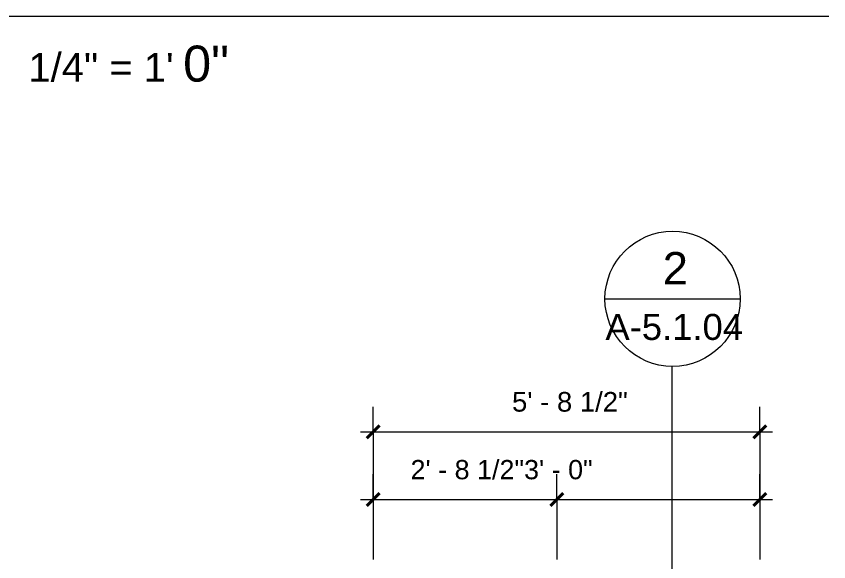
# Model space of a CAD drawing. Header units: inches. Extents: x -6061 to 13621, y -296 to 7483.
# Drawn here: x -5370.6 to -5226.3, y 134.3 to 231.2 of the extents above; entities that cross this region are included whole.
import ezdxf

# ---------------------------------------------------------------- set-up
doc = ezdxf.new("R2010")
doc.units = ezdxf.units.IN
doc.header["$MEASUREMENT"] = 0
doc.layers.get('0').update_dxf_attribs({"linetype": 'CONTINUOUS'})
doc.styles.add('Arial$001H0', font='arial.ttf')

msp = doc.modelspace()

# ---------------------------------------------------------------- linework, layer by layer
at = {"color": 7, "linetype": 'Continuous', "lineweight": 9, "true_color": 0x000007}
for p, q in [((-5439.19596, 231.19005), (-5226.31542, 231.19005)), ((-5254.02673, 192.98688), (-5254.02673, 192.98688)), ((-5266.1204, 180.9733), (-5242.09325, 180.9733)), ((-5254.10682, 118.58281), (-5254.10682, 168.95973)), ((-5254.02673, 168.95973), (-5254.02673, 168.95973)), ((-5307.20682, 157.34661), (-5307.20682, 161.83167)), ((-5238.56927, 157.34661), (-5238.56927, 161.83167)), ((-5309.44936, 157.34661), (-5236.32673, 157.34661)), ((-5307.20682, 157.34661), (-5307.20682, 134.681)), ((-5238.56927, 157.34661), (-5238.56927, 134.681)), ((-5307.20682, 145.33303), (-5307.20682, 149.8181)), ((-5274.60999, 145.33303), (-5274.60999, 149.8181)), ((-5238.56927, 145.33303), (-5238.56927, 149.8181)), ((-5309.44936, 145.33303), (-5274.60999, 145.33303)), ((-5307.20682, 145.33303), (-5307.20682, 134.681)), ((-5274.60999, 145.33303), (-5236.32673, 145.33303)), ((-5274.60999, 145.33303), (-5274.60999, 134.681)), ((-5238.56927, 145.33303), (-5238.56927, 134.681))]:
    msp.add_line(p, q, dxfattribs=at)
at = {"color": 7, "linetype": 'Continuous', "lineweight": 40, "true_color": 0x000007}
for p, q in [((-5307.20682, 157.34661), (-5308.32809, 156.22534)), ((-5307.20682, 157.34661), (-5306.08556, 158.46787)), ((-5238.56927, 157.34661), (-5239.69053, 156.22534)), ((-5238.56927, 157.34661), (-5237.448, 158.46787)), ((-5307.20682, 145.33303), (-5306.08556, 146.4543)), ((-5274.60999, 145.33303), (-5273.48872, 146.4543)), ((-5238.56927, 145.33303), (-5237.448, 146.4543)), ((-5307.20682, 145.33303), (-5308.32809, 144.21176)), ((-5274.60999, 145.33303), (-5275.73126, 144.21176)), ((-5238.56927, 145.33303), (-5239.69053, 144.21176))]:
    msp.add_line(p, q, dxfattribs=at)
at = {"color": 7, "linetype": 'Continuous', "lineweight": 9, "true_color": 0x000007}
for points in [[(-5266.04031, 180.9733), (-5266.04031, 187.62081), (-5260.67424, 192.98688), (-5254.02673, 192.98688)], [(-5254.02673, 192.98688), (-5247.45931, 192.98688), (-5242.01316, 187.62081), (-5242.01316, 180.9733)], [(-5254.02673, 168.95973), (-5260.67424, 168.95973), (-5266.04031, 174.40588), (-5266.04031, 180.9733)], [(-5242.01316, 180.9733), (-5242.01316, 174.40588), (-5247.45931, 168.95973), (-5254.02673, 168.95973)]]:
    msp.add_open_spline(points, degree=3, dxfattribs=at)

# ---------------------------------------------------------------- texts
at = {"color": 7, "true_color": 0x000007, "style": 'Arial$001H0'}
for s, height, p in [('0"', 6.400615, (-5340.92523, 219.57673)), ('1/4" = 1\'', 5.083054, (-5368.3962, 219.57673)), ('2', 5.76786, (-5255.78903, 183.53602)), ('A-5.1.04', 4.626402, (-5265.96052, 173.68489)), ('5\' - 8 1/2"', 3.4905041, (-5282.53921, 160.95049)), ('2\' - 8 1/2"3\' - 0"', 3.4228942, (-5300.55957, 148.93692))]:
    msp.add_text(s, height=height, dxfattribs=at).set_placement(p)

doc.saveas('drawing.dxf')
